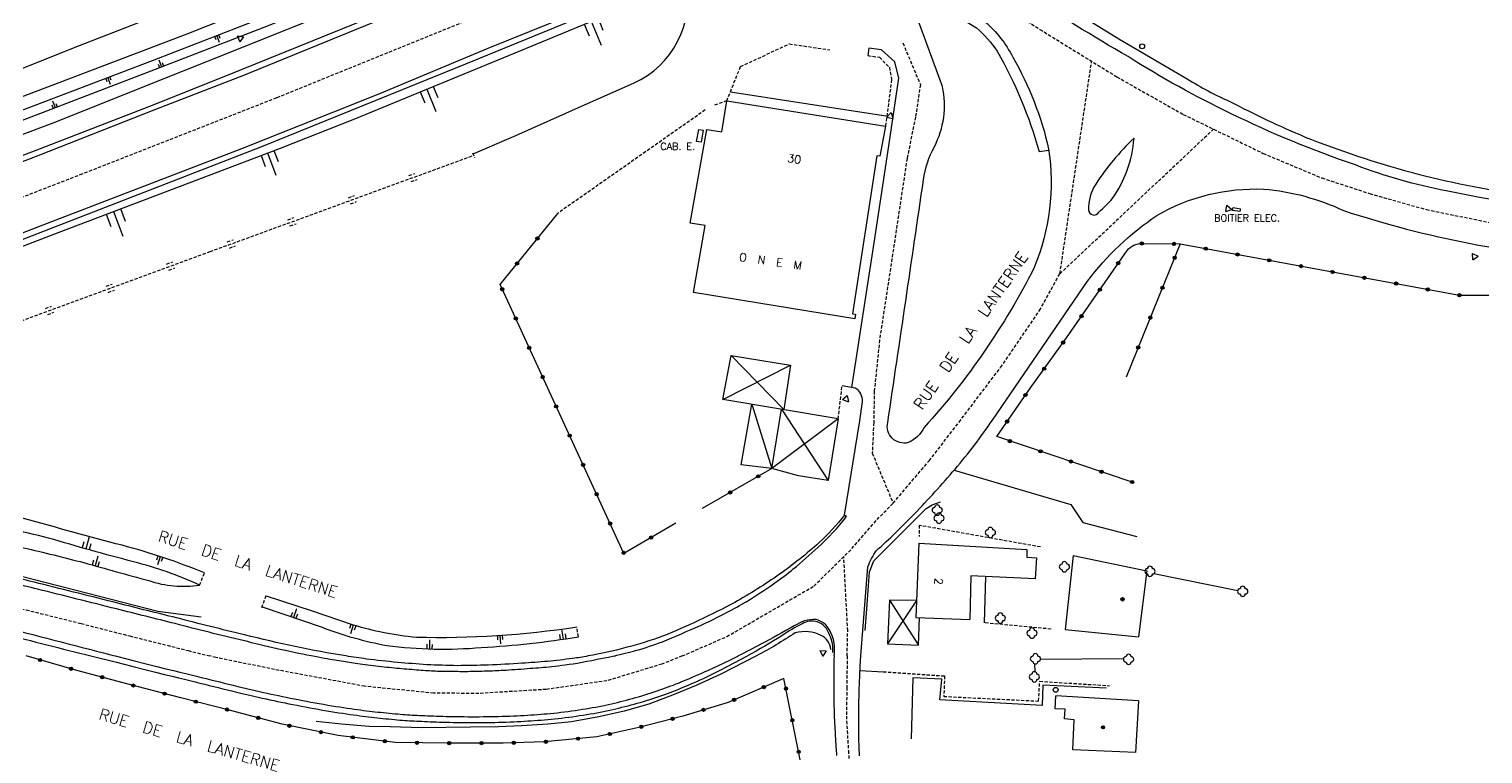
# Model space of a CAD drawing. Header units: millimetres. Extents: x 120999 to 122000, y 130000 to 131001.
# Drawn here: x 121548.2 to 121773.7, y 130484.8 to 130597.2 of the extents above; entities that cross this region are included whole.
import ezdxf
from ezdxf.enums import TextEntityAlignment as Align

# ---------------------------------------------------------------- set-up
doc = ezdxf.new("R2010")
doc.units = ezdxf.units.MM
doc.linetypes.add('DASHED', pattern=[0.75, 0.5, -0.25])
doc.layers.get('0').update_dxf_attribs({"linetype": 'CONTINUOUS'})
for name, color, linetype in [('W0001', 6, 'DASHED'), ('W0008', 7, 'CONTINUOUS'), ('W0100', 7, 'CONTINUOUS'), ('W0112', 1, 'DASHED'), ('W0211', 2, 'CONTINUOUS'), ('W0220', 5, 'DASHED'), ('W0300', 7, 'CONTINUOUS'), ('W0310', 3, 'CONTINUOUS'), ('W0322', 7, 'CONTINUOUS'), ('W0420', 7, 'CONTINUOUS'), ('W0471', 7, 'CONTINUOUS'), ('W0984', 7, 'CONTINUOUS'), ('W0989', 7, 'CONTINUOUS'), ('W0991', 7, 'CONTINUOUS')]:
    doc.layers.add(name, color=color, linetype=linetype)
doc.styles.get("Standard").update_dxf_attribs({"font": 'romans.shx', "width": 0.85})

# ---------------------------------------------------------------- blocks, each defined once
blk = doc.blocks.new('BI04')
at = {"layer": 'W0471', "color": 0}
for p, q in [((-1, -0.58), (0, 1.15)), ((0, 1.15), (1, -0.58)), ((-1, -0.58), (1, -0.58))]:
    blk.add_line(p, q, dxfattribs=at)
blk = doc.blocks.new('TP15')
at = {"color": 0}
for p, q in [((0, 1), (0, 0)), ((-0.289, 0.5), (-0.289, 0)), ((0.289, 0.5), (0.289, 0))]:
    blk.add_line(p, q, dxfattribs=at)
blk = doc.blocks.new('BI02')
at = {"layer": 'W0420', "color": 0}
blk.add_circle((0, 0), 0.75, dxfattribs=at)
blk = doc.blocks.new('OH01')
at = {"layer": 'W0322', "color": 0}
for radius in [0.25, 0.15]:
    blk.add_circle((0, 0), radius, dxfattribs=at)
blk = doc.blocks.new('TP10')
at = {"layer": 'W0300', "color": 0}
for centre, start, end in [((-0.4, 0), 90, 270), ((0, 0.4), 0, 180), ((0.4, 0), 270, 90), ((0, -0.4), 180, 360)]:
    blk.add_arc(centre, 0.4, start, end, dxfattribs=at)
blk = doc.blocks.new('BB01')
at = {"layer": 'W0991', "color": 0}
for p, q in [((-0.5, 0.04), (-0.04, 0.5)), ((-0.48, -0.13), (0.13, 0.48)), ((-0.43, -0.25), (0.25, 0.43)), ((-0.36, -0.35), (0.35, 0.36)), ((-0.26, -0.43), (0.43, 0.26)), ((-0.13, -0.48), (0.48, 0.13)), ((0.03, -0.5), (0.5, -0.03)), ((0.31, -0.39), (0.39, -0.31))]:
    blk.add_line(p, q, dxfattribs=at)
blk.add_circle((0, 0), 0.5, dxfattribs=at)
blk = doc.blocks.new('TP06')
at = {"layer": 'W0220', "color": 0}
for p, q in [((-0.5, 0.5), (0.5, 0.5)), ((-0.5, -0.5), (0.5, -0.5))]:
    blk.add_line(p, q, dxfattribs=at)

msp = doc.modelspace()

# ---------------------------------------------------------------- linework, layer by layer
at = {"layer": 'W0001'}
for points in [[(121500, 130553.29), (121518.2, 130559.99), (121535.78, 130566.72), (121556.15, 130574.63), (121586.7, 130586.59), (121617.19, 130598.96), (121639.09, 130608.05), (121656.59, 130615.45), (121675.07, 130623.43), (121694.2, 130631.77), (121716.45, 130641.8), (121739.41, 130652.34), (121764.19, 130663.93), (121783.78, 130673.48), (121801.93, 130682.53), (121820.81, 130691.89), (121839.67, 130701.33), (121862.94, 130713.2), (121887.42, 130726.21), (121904.5, 130735.32), (121931.09, 130750)], [(121675.86, 130615.64), (121686.03, 130609.18), (121696.07, 130602.81), (121705, 130597.14), (121716.93, 130589.78), (121727.21, 130583.97), (121739.6, 130577.93), (121748.7, 130574.11), (121756.12, 130571.7), (121764.94, 130569.21), (121775.3, 130567.1), (121787.56, 130565.51), (121798.99, 130564.81), (121811.38, 130564.88), (121827.57, 130565.43), (121852.06, 130566.43), (121875.13, 130567.45), (121893.56, 130568.28), (121913.6, 130569.23), (121938.95, 130570.51), (121965.69, 130571.84), (121983.23, 130572.44), (122000, 130572.8)], [(121683.73, 130595.04), (121686.45, 130588.59), (121685.7, 130583.55), (121684.38, 130577.14), (121683.27, 130569.76), (121681.49, 130557.95), (121680.11, 130548.99), (121679.31, 130541.06), (121679.21, 130536.18), (121678.99, 130531.44)], [(121708.09, 130559.27), (121713.01, 130592.2)], [(121649.51, 130500), (121656.44, 130503.01), (121669.95, 130510.84), (121675.82, 130516.64), (121679.73, 130521.15), (121682.22, 130523.69), (121687.82, 130530.27), (121692.45, 130536.26), (121698.9, 130544.75), (121704.93, 130553.56), (121708.09, 130559.27), (121731.91, 130581.68)], [(121678.99, 130531.44), (121682.22, 130523.69)], [(121675.09, 130500), (121675.18, 130503.94), (121674.57, 130515.4)], [(121500, 130512.04), (121504.46, 130512.24), (121512.99, 130512.37), (121522.22, 130511.79), (121531.04, 130510.67), (121539.69, 130509.02), (121547.79, 130507.15), (121556.29, 130505.04), (121563.83, 130503.11), (121572.89, 130500.84), (121576.28, 130500)], [(121649.51, 130500), (121646.37, 130498.75), (121637.84, 130496.15), (121628.42, 130494.81), (121618, 130494.19), (121610.97, 130494.23), (121600.26, 130495.3), (121586.3, 130497.9), (121577.21, 130499.77), (121576.28, 130500)], [(121675.09, 130500), (121675.05, 130495.13), (121674.97, 130490.68), (121675.28, 130485.33), (121675.7, 130480.02), (121676.5, 130474.56), (121678.21, 130467.33), (121680.27, 130459.22), (121682.33, 130451.51), (121685.2, 130440.67), (121687.69, 130431.61), (121689.25, 130426.24), (121691.48, 130424.62), (121695.52, 130414.04), (121699.39, 130404.79)]]:
    msp.add_lwpolyline(points, dxfattribs=at)
at = {"layer": 'W0008'}
for points in [[(121500, 130559.74), (121506.57, 130562.1), (121517.66, 130566.35), (121533.63, 130572.45), (121549.31, 130578.42), (121567.64, 130585.5), (121581.18, 130590.91), (121601.22, 130599.06), (121623.35, 130608.23), (121644.9, 130617.11), (121665.56, 130626.06), (121687.92, 130635.83), (121697.83, 130640.21), (121710.46, 130645.84), (121735.86, 130657.39), (121753.49, 130665.76), (121782.83, 130680.06), (121805.88, 130691.53), (121840.76, 130708.78), (121851.92, 130714.34), (121867.63, 130722.69), (121900.56, 130740.19), (121918.55, 130750)], [(121941.85, 130750), (121938.5, 130748.11), (121920.63, 130738.29), (121913.87, 130734.36), (121892.84, 130723.07), (121866.54, 130709.12), (121850.76, 130700.78), (121826.09, 130688.54), (121788.57, 130669.78), (121773.89, 130662.54), (121746.77, 130650.06), (121712.16, 130633.83), (121665.78, 130613.56), (121638.36, 130601.91), (121619.39, 130594.17), (121602.58, 130587.17), (121581.15, 130578.64), (121549.7, 130566.52), (121519.84, 130554.96), (121500, 130547.58)], [(121500, 130558.96), (121506.84, 130561.41), (121518.02, 130565.44), (121533.96, 130571.6), (121549.63, 130577.58), (121567.87, 130584.78), (121581.51, 130590.07), (121601.56, 130598.22), (121623.7, 130607.39), (121645.26, 130616.28), (121665.92, 130625.23), (121688.28, 130635), (121698.28, 130639.27), (121710.83, 130645.02), (121736.24, 130656.57), (121753.95, 130664.9), (121783.23, 130679.25), (121806.28, 130690.72), (121841.16, 130707.97), (121852.34, 130713.54), (121868.06, 130721.89), (121900.99, 130739.39), (121920.44, 130750)], [(121541.35, 130588.81), (121556.07, 130594.64), (121568.56, 130599.49), (121581.2, 130604.59), (121592.2, 130609.15), (121607.99, 130615.66), (121622.64, 130621.84), (121633.85, 130626.47), (121647.42, 130632.39), (121657.63, 130636.81), (121672.92, 130643.68), (121692.02, 130652.14), (121707.59, 130658.97), (121719.81, 130664.51), (121732.9, 130670.45), (121748.16, 130677.52), (121763.81, 130684.85), (121781.2, 130693.32)], [(121675.8, 130541.62), (121679.28, 130564.07), (121681.54, 130579.11), (121683.09, 130589.56), (121682.48, 130592.12), (121680.43, 130593.99), (121678.47, 130594.26), (121678.31, 130593.09)], [(121778.71, 130570.14), (121773.16, 130571.06)], [(121557.82, 130500), (121561.76, 130499.03), (121564.16, 130498.42), (121566.17, 130497.92), (121567.85, 130497.5), (121569.24, 130497.15), (121570.41, 130496.86), (121571.42, 130496.61), (121572.32, 130496.39), (121573.16, 130496.18), (121573.96, 130495.98), (121574.72, 130495.79), (121575.46, 130495.61), (121576.18, 130495.43), (121576.88, 130495.26), (121577.57, 130495.09), (121578.27, 130494.92), (121578.97, 130494.75), (121579.67, 130494.58), (121580.37, 130494.41), (121581.07, 130494.24), (121581.76, 130494.08), (121582.44, 130493.92), (121583.1, 130493.77), (121583.75, 130493.62), (121584.37, 130493.48), (121584.98, 130493.34), (121585.57, 130493.21), (121586.16, 130493.08), (121586.74, 130492.96), (121587.33, 130492.84), (121587.93, 130492.72), (121588.53, 130492.59), (121589.15, 130492.47), (121589.79, 130492.35), (121590.44, 130492.22), (121591.1, 130492.1), (121591.76, 130491.97), (121592.42, 130491.85), (121593.08, 130491.73), (121593.74, 130491.62), (121594.39, 130491.51), (121595.04, 130491.4), (121595.66, 130491.3), (121596.28, 130491.2), (121596.87, 130491.11), (121597.45, 130491.03), (121598.01, 130490.94), (121598.54, 130490.87), (121599.05, 130490.8), (121599.53, 130490.74), (121600, 130490.67), (121600.45, 130490.62), (121600.89, 130490.56), (121601.33, 130490.51), (121601.77, 130490.46), (121602.21, 130490.41), (121602.65, 130490.37), (121603.1, 130490.32), (121603.55, 130490.27), (121604, 130490.23), (121604.45, 130490.18), (121604.88, 130490.14), (121605.31, 130490.11), (121605.72, 130490.07), (121606.12, 130490.04), (121606.5, 130490.01), (121606.87, 130489.99), (121607.24, 130489.97), (121607.61, 130489.95), (121607.97, 130489.93), (121608.35, 130489.91), (121608.74, 130489.89), (121609.14, 130489.87), (121609.56, 130489.85), (121609.99, 130489.83), (121610.44, 130489.81), (121610.91, 130489.79), (121611.39, 130489.78), (121611.88, 130489.76), (121612.39, 130489.75), (121612.91, 130489.73), (121613.44, 130489.72), (121613.99, 130489.71), (121614.54, 130489.7), (121615.1, 130489.7), (121615.68, 130489.69), (121616.26, 130489.69), (121616.85, 130489.69), (121617.44, 130489.69), (121618.04, 130489.69), (121618.64, 130489.69), (121619.25, 130489.7), (121619.85, 130489.7), (121620.46, 130489.71), (121621.05, 130489.73), (121621.65, 130489.74), (121622.23, 130489.76), (121622.81, 130489.78), (121623.38, 130489.8), (121623.93, 130489.83), (121624.49, 130489.86), (121625.03, 130489.89), (121625.56, 130489.92), (121626.09, 130489.95), (121626.61, 130489.99), (121627.13, 130490.03), (121627.64, 130490.06), (121628.15, 130490.11), (121628.67, 130490.15), (121629.19, 130490.2), (121629.72, 130490.25), (121630.26, 130490.31), (121630.8, 130490.37), (121631.36, 130490.44), (121631.92, 130490.51), (121632.49, 130490.59), (121633.05, 130490.66), (121633.61, 130490.75), (121634.17, 130490.83), (121634.72, 130490.92), (121635.26, 130491.01), (121635.79, 130491.1), (121636.3, 130491.2), (121636.81, 130491.3), (121637.31, 130491.4), (121637.8, 130491.5), (121638.28, 130491.61), (121638.76, 130491.71), (121639.23, 130491.82), (121639.7, 130491.93), (121640.17, 130492.05), (121640.64, 130492.16), (121641.11, 130492.28), (121641.58, 130492.41), (121642.05, 130492.54), (121642.53, 130492.67), (121643.01, 130492.81), (121643.5, 130492.96), (121643.99, 130493.11), (121644.48, 130493.26), (121644.96, 130493.41), (121645.44, 130493.57), (121645.91, 130493.72), (121646.37, 130493.88), (121646.81, 130494.04), (121647.25, 130494.19), (121647.67, 130494.35), (121648.08, 130494.5), (121648.49, 130494.66), (121648.89, 130494.82), (121649.32, 130494.99), (121649.69, 130495.16), (121650.07, 130495.33), (121650.46, 130495.5), (121650.88, 130495.67), (121651.26, 130495.85), (121651.77, 130496.05), (121652.19, 130496.24), (121652.81, 130496.53), (121655.51, 130497.83)], [(121561.61, 130500), (121561.98, 130499.91), (121564.38, 130499.3), (121566.39, 130498.8), (121568.06, 130498.38), (121569.46, 130498.03), (121570.63, 130497.74), (121571.63, 130497.49), (121572.53, 130497.27), (121573.38, 130497.06), (121574.18, 130496.86), (121574.94, 130496.67), (121575.68, 130496.49), (121576.39, 130496.31), (121577.09, 130496.14), (121577.79, 130495.97), (121578.48, 130495.8), (121579.18, 130495.63), (121579.88, 130495.46), (121580.58, 130495.29), (121581.28, 130495.12), (121581.97, 130494.96), (121582.64, 130494.8), (121583.31, 130494.65), (121583.95, 130494.5), (121584.57, 130494.36), (121585.17, 130494.23), (121585.77, 130494.1), (121586.35, 130493.97), (121586.93, 130493.85), (121587.51, 130493.73), (121588.11, 130493.6), (121588.71, 130493.48), (121589.33, 130493.36), (121589.96, 130493.23), (121590.61, 130493.11), (121591.26, 130492.99), (121591.92, 130492.86), (121592.58, 130492.74), (121593.24, 130492.62), (121593.9, 130492.51), (121594.54, 130492.4), (121595.18, 130492.29), (121595.81, 130492.19), (121596.42, 130492.1), (121597.01, 130492.01), (121597.58, 130491.92), (121598.14, 130491.84), (121598.66, 130491.77), (121599.17, 130491.7), (121599.65, 130491.63), (121600.11, 130491.57), (121600.56, 130491.52), (121601, 130491.46), (121601.43, 130491.41), (121601.87, 130491.36), (121602.3, 130491.31), (121602.75, 130491.27), (121603.2, 130491.22), (121603.64, 130491.17), (121604.09, 130491.13), (121604.53, 130491.08), (121604.97, 130491.04), (121605.39, 130491.01), (121605.79, 130490.97), (121606.19, 130490.94), (121606.56, 130490.92), (121606.93, 130490.89), (121607.29, 130490.87), (121607.65, 130490.85), (121608.02, 130490.83), (121608.39, 130490.81), (121608.78, 130490.79), (121609.18, 130490.78), (121609.6, 130490.76), (121610.03, 130490.74), (121610.48, 130490.72), (121610.94, 130490.7), (121611.42, 130490.68), (121611.91, 130490.67), (121612.41, 130490.65), (121612.93, 130490.64), (121613.46, 130490.63), (121614, 130490.62), (121614.55, 130490.61), (121615.11, 130490.6), (121615.68, 130490.6), (121616.26, 130490.59), (121616.85, 130490.59), (121617.44, 130490.59), (121618.04, 130490.59), (121618.64, 130490.6), (121619.24, 130490.6), (121619.84, 130490.61), (121620.44, 130490.62), (121621.03, 130490.63), (121621.62, 130490.65), (121622.2, 130490.66), (121622.77, 130490.68), (121623.34, 130490.71), (121623.89, 130490.73), (121624.44, 130490.76), (121624.98, 130490.79), (121625.51, 130490.82), (121626.03, 130490.86), (121626.55, 130490.89), (121627.06, 130490.93), (121627.57, 130490.97), (121628.08, 130491.01), (121628.59, 130491.05), (121629.1, 130491.1), (121629.62, 130491.15), (121630.16, 130491.21), (121630.7, 130491.27), (121631.25, 130491.34), (121631.81, 130491.41), (121632.36, 130491.48), (121632.92, 130491.56), (121633.48, 130491.64), (121634.03, 130491.73), (121634.57, 130491.81), (121635.1, 130491.9), (121635.62, 130491.99), (121636.13, 130492.09), (121636.63, 130492.19), (121637.13, 130492.29), (121637.61, 130492.39), (121638.09, 130492.49), (121638.56, 130492.6), (121639.03, 130492.7), (121639.49, 130492.81), (121639.95, 130492.92), (121640.42, 130493.04), (121640.88, 130493.16), (121641.34, 130493.28), (121641.81, 130493.41), (121642.28, 130493.54), (121642.76, 130493.68), (121643.24, 130493.82), (121643.72, 130493.97), (121644.21, 130494.12), (121644.69, 130494.27), (121645.16, 130494.43), (121645.62, 130494.58), (121646.07, 130494.74), (121646.51, 130494.89), (121646.94, 130495.04), (121647.35, 130495.2), (121647.76, 130495.35), (121648.16, 130495.5), (121648.55, 130495.66), (121648.95, 130495.81), (121649.34, 130495.97), (121649.73, 130496.13), (121650.13, 130496.3), (121650.54, 130496.47), (121650.97, 130496.65), (121651.42, 130496.85), (121651.91, 130497.06), (121652.43, 130497.29), (121652.99, 130497.54), (121653.61, 130497.82), (121654.29, 130498.13), (121655.06, 130498.48), (121655.92, 130498.89), (121656.9, 130499.36), (121658.02, 130499.91), (121658.2, 130500)], [(121638.99, 130500), (121638.96, 130499.99), (121638.06, 130499.79), (121637.18, 130499.6), (121636.33, 130499.43), (121635.51, 130499.27), (121634.73, 130499.12), (121633.98, 130498.98), (121633.28, 130498.86), (121632.61, 130498.75), (121631.98, 130498.66), (121631.39, 130498.57), (121630.83, 130498.5), (121630.3, 130498.43), (121629.8, 130498.37), (121629.32, 130498.32), (121628.87, 130498.27), (121628.44, 130498.23), (121628.03, 130498.2), (121627.62, 130498.16), (121627.21, 130498.13), (121626.8, 130498.1), (121626.37, 130498.07), (121625.93, 130498.04), (121625.47, 130498), (121625, 130497.97), (121624.51, 130497.93), (121624.03, 130497.9), (121623.54, 130497.86), (121623.08, 130497.83), (121622.62, 130497.8), (121622.2, 130497.77), (121621.81, 130497.75), (121621.44, 130497.73), (121621.09, 130497.71), (121620.76, 130497.7), (121620.44, 130497.69), (121620.12, 130497.67), (121619.8, 130497.66), (121619.47, 130497.65), (121619.13, 130497.64), (121618.78, 130497.63), (121618.42, 130497.62), (121618.06, 130497.6), (121617.69, 130497.59), (121617.33, 130497.58), (121616.97, 130497.58), (121616.62, 130497.57), (121616.28, 130497.56), (121615.96, 130497.56), (121615.63, 130497.56), (121615.32, 130497.56), (121615.01, 130497.56), (121614.7, 130497.57), (121614.4, 130497.57), (121614.09, 130497.57), (121613.78, 130497.57), (121613.47, 130497.58), (121613.16, 130497.58), (121612.85, 130497.59), (121612.53, 130497.59), (121612.22, 130497.6), (121611.91, 130497.61), (121611.59, 130497.62), (121611.28, 130497.63), (121610.97, 130497.64), (121610.65, 130497.66), (121610.34, 130497.68), (121610.02, 130497.7), (121609.69, 130497.72), (121609.35, 130497.74), (121609.01, 130497.77), (121608.66, 130497.79), (121608.3, 130497.82), (121607.94, 130497.85), (121607.57, 130497.88), (121607.19, 130497.91), (121606.81, 130497.95), (121606.42, 130497.98), (121606.04, 130498.01), (121605.65, 130498.05), (121605.27, 130498.08), (121604.88, 130498.12), (121604.49, 130498.16), (121604.09, 130498.2), (121603.69, 130498.24), (121603.28, 130498.28), (121602.86, 130498.33), (121602.44, 130498.38), (121602.02, 130498.43), (121601.59, 130498.48), (121601.16, 130498.54), (121600.74, 130498.59), (121600.34, 130498.64), (121599.94, 130498.7), (121599.56, 130498.75), (121599.2, 130498.8), (121598.86, 130498.85), (121598.53, 130498.89), (121598.21, 130498.94), (121597.9, 130498.99), (121597.59, 130499.03), (121597.28, 130499.08), (121596.97, 130499.13), (121596.65, 130499.18), (121596.32, 130499.23), (121595.98, 130499.29), (121595.63, 130499.34), (121595.25, 130499.41), (121594.86, 130499.47), (121594.45, 130499.55), (121594.01, 130499.62), (121593.55, 130499.71), (121593.06, 130499.8), (121592.54, 130499.9), (121591.99, 130500), (121591.99, 130500)], [(121655.51, 130497.83), (121659.65, 130500)], [(121673.06, 130500), (121673.04, 130499.41), (121673.03, 130498.87), (121673.02, 130498.35), (121673.01, 130497.87), (121673.01, 130497.42), (121673.01, 130496.98), (121673.01, 130496.57), (121673.01, 130496.17), (121673.01, 130495.78), (121673.02, 130495.4), (121673.02, 130495.03), (121673.02, 130494.67), (121673.02, 130494.3), (121673.03, 130493.95), (121673.03, 130493.59), (121673.04, 130493.23), (121673.04, 130492.87), (121673.04, 130492.51), (121673.05, 130492.15), (121673.06, 130491.79), (121673.06, 130491.44), (121673.07, 130491.1), (121673.08, 130490.76), (121673.1, 130490.44), (121673.11, 130490.12), (121673.13, 130489.8), (121673.15, 130489.5), (121673.17, 130489.2), (121673.18, 130488.91), (121673.2, 130488.62), (121673.22, 130488.34), (121673.23, 130488.07), (121673.25, 130487.79), (121673.26, 130487.52), (121673.28, 130487.25), (121673.29, 130486.98), (121673.31, 130486.7), (121673.33, 130486.42), (121673.34, 130486.13), (121673.36, 130485.83), (121673.39, 130485.53), (121673.41, 130485.22), (121673.44, 130484.91), (121673.46, 130484.59)], [(121677.03, 130484.54), (121677, 130484.98), (121676.98, 130485.43), (121676.96, 130485.87), (121676.95, 130486.31), (121676.93, 130486.76), (121676.92, 130487.21), (121676.91, 130487.67), (121676.9, 130488.13), (121676.9, 130488.61), (121676.9, 130489.11), (121676.9, 130489.64), (121676.9, 130490.2), (121676.9, 130490.81), (121676.91, 130491.46), (121676.92, 130492.16), (121676.93, 130492.93), (121676.95, 130493.77), (121676.98, 130494.73), (121677.01, 130495.81), (121677.06, 130497.04), (121677.13, 130498.44), (121677.21, 130500)]]:
    msp.add_lwpolyline(points, dxfattribs=at)
for points in [[(121773.16, 130571.06), (121768.01, 130572.11, -0.043306), (121753.91, 130576.13, -0.031749), (121734.65, 130584.08, -0.028888), (121718.65, 130592.93, -0.01688), (121702.61, 130602.89), (121679.78, 130617.32)], [(121682.18, 130618.35), (121688.41, 130614.26), (121694.2, 130610.7), (121693.88, 130610.18), (121705.92, 130602.72), (121717.24, 130595.69), (121727.85, 130589.46, 0.033951), (121734.46, 130585.96, 0.020559), (121746.12, 130580.46, 0.027715), (121762.56, 130575, 0.027326), (121779.89, 130571.46, 0.022061), (121792.41, 130570.09, 0.026739), (121810.71, 130569.92), (121833.6, 130570.85), (121852.72, 130571.61), (121864.49, 130572.09), (121864.49, 130572.6), (121869.57, 130572.75), (121879.52, 130573.16), (121887.79, 130573.51), (121897.16, 130573.83)], [(121670.18, 130613.2), (121674.99, 130610.06), (121685.46, 130603.42), (121691.84, 130599.43), (121695.15, 130597.39, -0.062888), (121698.36, 130593.79, -0.061938), (121704.86, 130578.2), (121706.37, 130578.41)], [(121671.55, 130614.17), (121696.49, 130598.33, -0.096845), (121700.78, 130592.85, -0.074546), (121706.34, 130578.64, -0.135504), (121704.09, 130560.21, -0.067108), (121687.04, 130535.43, -0.166302), (121684.57, 130533.08, -0.562382), (121681.39, 130536.22, 0.000839), (121686.94, 130573.83, -0.085517), (121688.62, 130578.96, 0.172692), (121689.9, 130588.28), (121683.98, 130604.36)], [(121617.08, 130577.83), (121623.74, 130580.68), (121633.89, 130585.23), (121641.98, 130588.82, 0.353414), (121650.06, 130604.57, -8.234514)], [(121719.58, 130580.26, 0.061145), (121713.64, 130573.16, 0.153396), (121712.54, 130569.18, 0.768359), (121714.13, 130568.81, 0.030712), (121716.21, 130570.89, 0.136238), (121719.58, 130580.26, -4.557768)], [(121677.21, 130500), (121678.31, 130513.84, -0.051189), (121679.6, 130516.31, 0.018005), (121685.49, 130521.99, 0.014492), (121691.84, 130528.98, 0.029417), (121697.61, 130536.57), (121712.36, 130558.12, -0.081915), (121723.12, 130568.3, -0.143573), (121739.73, 130572.38, -0.089742), (121752.07, 130569.06, 0.031329), (121771.78, 130563.94, 0.024938), (121787.06, 130561.76, 0.026635), (121804.25, 130561.1, 0.008869), (121830.41, 130561.95), (121878.04, 130564.04), (121936.3, 130566.79), (121958.49, 130568.02), (121977.85, 130568.88), (122000, 130569.31)], [(121674.67, 130521.82), (121677.08, 130536.44), (121677.45, 130539.41, 0.310643), (121676.33, 130541.53), (121674.31, 130541.88)], [(121638.96, 130499.99, -0.003585), (121642.42, 130500.88, 0.021144), (121646.44, 130502.21, 0.004357), (121652.37, 130504.73, 0.017202), (121658.78, 130508.03, 0.022973), (121663.87, 130511.34, 0.025758), (121666.74, 130513.49, 0.011811), (121670.57, 130516.84, 0.039921), (121674.99, 130521.6), (121674.67, 130521.82, -0.040753), (121670.75, 130517.58, -0.029912), (121664.61, 130512.67, -0.022321), (121657.66, 130508.28, -0.022277), (121646.48, 130503.05, -0.040659), (121634.93, 130500, -1.755873)], [(121597.38, 130500, -0.022304), (121581.64, 130503.28, -0.006165), (121571.11, 130505.91, -0.001635), (121562, 130508.18, 0.001216), (121549.76, 130511.25, 0.004888), (121541.85, 130513.13, 0.010985), (121532.37, 130515.06, 0.011285), (121520.88, 130516.47, 0.022684), (121510.72, 130516.86, 0.030022), (121500, 130516.5, 0.030022)], [(121591.99, 130500, -0.013029), (121581.42, 130502.39, -0.006157), (121570.88, 130505.02, -0.001634), (121561.77, 130507.29, 0.001216), (121549.54, 130510.36, 0.004888), (121541.65, 130512.23, 0.010967), (121532.22, 130514.16, 0.011262), (121520.8, 130515.56, 0.022702), (121510.71, 130515.94, 0.030311), (121500, 130515.57, 0.030311)], [(121499.88, 130508.51, -0.002433), (121506.38, 130508.84, -0.01658), (121515.23, 130508.88, -0.018706), (121526.73, 130507.86, -0.025381), (121534.62, 130506.54, -0.00906), (121544.4, 130504.44, -0.000258), (121561.98, 130499.91, 0.872547)], [(121499.94, 130507.53, -0.002432), (121506.42, 130507.86, -0.016552), (121515.2, 130507.9, -0.018697), (121526.62, 130506.88, -0.005508), (121534.42, 130505.58, -0.009061), (121544.16, 130503.49, 0.002606), (121557.82, 130500, -0.000258)], [(121673.06, 130500, 0.162818), (121672.41, 130503.96, 0.206203), (121670.27, 130505.68, 0.14861), (121666.89, 130504.67, -0.003331), (121661.7, 130501.81, -0.000616), (121658.2, 130500, -1.745871)], [(121672.86, 130500.52, 0.148927), (121672.35, 130503.3, 0.239449), (121670.46, 130505.29, 0.197213), (121668.11, 130505, 0.029486), (121664.97, 130503.13, -0.00735), (121659.65, 130500, 127.232907)], [(121634.93, 130500, -0.012139), (121632.49, 130499.6, -0.004698), (121628.65, 130499.16, -0.003256), (121624.66, 130498.87, -0.000857), (121619.44, 130498.57, 0.000348), (121614.66, 130498.49, 0.000266), (121609.92, 130498.63, -0.001468), (121605.35, 130499, -0.004373), (121600.53, 130499.53, -0.00471), (121597.38, 130500, -0.00471)]]:
    msp.add_lwpolyline(points, format="xyb", dxfattribs=at)
at = {"layer": 'W0100'}
for points in [[(121656.42, 130586.06), (121681.04, 130582.16), (121680.16, 130577.5), (121679.71, 130577.53), (121675.93, 130553.04), (121676.4, 130552.97), (121676.28, 130552.27), (121651.28, 130556.34), (121653.06, 130566.73), (121650.77, 130567.12), (121653.31, 130581.63), (121655.66, 130581.25), (121656.42, 130586.06)], [(121652.07, 130581.62), (121652.78, 130581.54), (121652.46, 130579.66), (121651.73, 130579.76), (121652.07, 130581.62)], [(121734.88, 130569.09), (121734.95, 130569.54)], [(121736, 130568.9), (121734.88, 130569.09)], [(121734.95, 130569.54), (121736.08, 130569.35)], [(121736.08, 130569.35), (121736, 130568.9)], [(121673.7, 130536.76), (121655.84, 130539.78), (121657.13, 130546.58)], [(121655.84, 130539.78), (121666.31, 130545.1)], [(121657.13, 130546.58), (121665.27, 130538.19)], [(121657.13, 130546.58), (121666.31, 130545.1), (121665.27, 130538.19)], [(121673.7, 130536.76), (121672.16, 130527.2), (121667.53, 130527.91), (121663.42, 130529.06), (121658.67, 130529.64), (121660.29, 130539.03), (121663.42, 130529.06), (121664.91, 130538.25)], [(121664.91, 130538.25), (121672.16, 130527.2)], [(121673.7, 130536.76), (121663.42, 130529.06)], [(121686.19, 130517.47), (121685.74, 130505.97)], [(121686.19, 130517.47), (121702.94, 130516.49)], [(121702.94, 130516.49), (121702.94, 130515.3), (121704.47, 130515.23), (121704.27, 130511.98), (121694.3, 130512.44), (121694.14, 130505.64)], [(121710.13, 130515.56), (121708.92, 130504.09)], [(121710.13, 130515.56), (121721.55, 130513.2)], [(121721.55, 130513.2), (121720.28, 130502.98)], [(121685.84, 130508.58), (121681.65, 130508.65), (121681.34, 130501.89), (121686.15, 130501.66), (121686.29, 130505.95)], [(121685.84, 130508.58), (121681.34, 130501.89)], [(121681.65, 130508.65), (121686.15, 130501.66)], [(121685.74, 130505.97), (121694.14, 130505.64)], [(121708.92, 130504.09), (121720.28, 130502.98)], [(121710.07, 130485.47), (121710.31, 130490.11), (121708.81, 130490.23), (121708.92, 130491.73), (121707.35, 130491.8), (121707.45, 130493.81)], [(121720.26, 130493.07), (121707.45, 130493.81)], [(121720.26, 130493.07), (121719.8, 130485.04)], [(121719.8, 130485.04), (121710.07, 130485.47)]]:
    msp.add_lwpolyline(points, dxfattribs=at)
at = {"layer": 'W0112'}
for points in [[(121656.42, 130586.06), (121658.57, 130591.38), (121666.12, 130594.9), (121672.39, 130593.99)], [(121678.31, 130593.09), (121680.11, 130592.82), (121681.64, 130591.29), (121681.99, 130589.36), (121681.04, 130582.16)], [(121656.42, 130586.06), (121654.34, 130585.35)], [(121653.09, 130584.65), (121630.21, 130568.62)], [(121617.02, 130577.99), (121617.31, 130577.24)], [(121673.7, 130536.76), (121674.31, 130541.88)], [(121705.07, 130516.9), (121686.26, 130520.25), (121686.26, 130518.5)], [(121574.66, 130511), (121575.49, 130513.03)], [(121584.31, 130507.5), (121585.07, 130509.54)], [(121633.41, 130502.97), (121633.16, 130504.51)], [(121706.73, 130504.17), (121696.38, 130505.13)], [(121680.69, 130497.56), (121690.21, 130496.91), (121690.08, 130493.73), (121704.78, 130493.01), (121704.96, 130496.08), (121715.8, 130495.39)]]:
    msp.add_lwpolyline(points, dxfattribs=at)
at = {"layer": 'W0211'}
for points in [[(121500, 130567.22), (121507.81, 130569.96), (121519.98, 130574.26), (121537.19, 130580.84), (121567.39, 130592.34), (121584.71, 130599.03), (121601.18, 130605.92), (121620.6, 130613.97), (121639.4, 130621.84)], [(121500, 130565.5), (121508.3, 130568.5), (121520.46, 130572.97), (121537.84, 130579.5), (121567.83, 130590.98), (121585.38, 130597.77), (121601.77, 130604.52), (121621.2, 130612.59), (121640.09, 130620.35)], [(121639.82, 130600.18), (121625.3, 130594.17), (121598.71, 130583.24), (121587.18, 130578.67), (121567.43, 130571.18), (121552.84, 130565.66), (121528.44, 130556.3), (121500, 130545.8)]]:
    msp.add_lwpolyline(points, dxfattribs=at)
for points in [[(121575.43, 130512.88, 0.032605), (121562.66, 130517.16, -0.004794), (121547.38, 130521.34, 0.009464), (121535.57, 130524.02, 0.025584), (121526.98, 130525.35, 0.045822), (121520.15, 130526.03, 0.00083), (121500, 130527.18, 0.00083)], [(121574.66, 130511, 0.043136), (121564.42, 130514.61, -0.009723), (121551.26, 130518.28, 0.005527), (121538.77, 130521.2, 0.03031), (121528.08, 130523.11, 0.013465), (121511.1, 130524.66), (121500, 130525.26)], [(121500, 130520.66, -0.020434), (121507.73, 130521.05, -0.011143), (121515.4, 130521.15, -0.03628), (121525, 130520.55, -0.022546), (121537.85, 130518.84, -0.008002), (121547.36, 130516.78, -0.008681), (121556.73, 130514.47, 0.002195), (121566.8, 130511.69, 0.122467), (121574.66, 130511)], [(121585, 130509.34), (121592.13, 130507.02), (121598.34, 130504.89, 0.049696), (121608.3, 130502.92, 0.043561), (121633.16, 130504.51, 1.074989)], [(121584.36, 130507.62), (121593.66, 130504.46, 0.047412), (121603.71, 130501.63, 0.054359), (121618.36, 130501.32, 0.027782), (121633.41, 130502.97, -2.43962)]]:
    msp.add_lwpolyline(points, format="xyb", dxfattribs=at)
at = {"layer": 'W0220'}
msp.add_lwpolyline([(121500, 130535.01), (121507.38, 130537.64), (121527.98, 130545.01), (121576.29, 130562.69), (121617.17, 130577.61)], dxfattribs=at)
at = {"layer": 'W0310'}
for points in [[(121722.68, 130512.79), (121735.68, 130510.17)], [(121704.16, 130498.8), (121704.18, 130497.56)], [(121705.09, 130499.53), (121717.95, 130499.61)], [(121715.32, 130495.03), (121705.46, 130495.48), (121705.32, 130492.34), (121689.46, 130493.2), (121689.8, 130496.43), (121685.28, 130496.62), (121685.02, 130487.17)]]:
    msp.add_lwpolyline(points, dxfattribs=at)
at = {"layer": 'W0322'}
for points in [[(121899.53, 130750), (121889.16, 130744.42), (121863.09, 130730.32), (121854.01, 130725.56), (121840.79, 130718.46), (121799.62, 130697.81), (121783.62, 130689.82), (121759.97, 130678.42), (121741.18, 130669.44), (121725.18, 130661.8), (121704.86, 130652.64), (121670.79, 130637.29), (121633.57, 130621.4), (121588.98, 130602.9), (121572.7, 130596.43), (121546.99, 130586.64), (121518.13, 130575.6), (121500, 130568.82)], [(121500, 130563.32), (121518.08, 130569.93), (121551.97, 130582.68), (121592.34, 130598.76), (121624.52, 130612.05), (121649.15, 130622.37), (121674.87, 130633.33), (121710.83, 130649.58), (121755.33, 130670.5), (121803.7, 130694.3), (121827.34, 130706.15), (121851.25, 130717.91), (121884.25, 130735.34), (121911.54, 130750)], [(121500, 130546.87), (121507.39, 130549.56), (121522.04, 130555.06), (121540.84, 130562.12), (121584.3, 130578.98), (121615.96, 130591.83), (121633.27, 130598.88), (121669.82, 130614.69), (121708.42, 130631.41), (121755.1, 130653.25), (121788.12, 130668.83), (121813.4, 130681.68), (121857.13, 130703.4), (121900.28, 130726.26), (121943.08, 130750)], [(121648.53, 130520.61), (121640.48, 130515.89), (121621.27, 130557.59), (121630.21, 130568.62)], [(121726.76, 130563.88), (121718.35, 130543.21)], [(121663.42, 130529.06), (121652.62, 130522.87)], [(121677.9, 130503.94), (121678.19, 130507.96), (121678.56, 130513.06), (121679.23, 130514.73), (121681.79, 130517.29), (121687.33, 130522.89), (121688.29, 130523.44), (121689.55, 130523.92)], [(121500, 130516.9), (121500.32, 130516.93), (121505.12, 130517.21), (121509.1, 130517.24), (121513.12, 130517.15), (121517.83, 130516.9), (121522.27, 130516.54), (121526.35, 130516.17), (121530.6, 130515.69), (121534.74, 130514.99), (121539.42, 130514.14), (121543.16, 130513.35), (121550.65, 130511.47), (121555.3, 130510.25), (121560.95, 130508.79), (121568.22, 130506.94), (121574.91, 130506.09)], [(121667.93, 130483.37), (121665.3, 130496.51), (121656.63, 130492.81), (121649.61, 130490.67), (121642.8, 130488.92), (121636.27, 130487.46), (121628.18, 130486.68), (121621.75, 130486.49), (121613.47, 130486.49), (121605, 130486.58), (121596.14, 130487.65), (121587.47, 130489.41), (121579.48, 130491.55), (121571.78, 130493.49), (121563.6, 130495.63), (121555.61, 130497.77), (121547.76, 130500)], [(121661.03, 130500), (121655.51, 130497.16), (121651.79, 130495.46), (121648.28, 130494.02), (121644.33, 130492.54), (121640.52, 130491.42), (121636.61, 130490.57), (121632.35, 130489.81), (121628.66, 130489.45), (121624.58, 130489.18), (121621.03, 130489.04), (121616.68, 130488.95), (121609.09, 130488.86), (121604.24, 130489), (121600.96, 130489.09), (121596.7, 130489.45), (121592.75, 130489.85)]]:
    msp.add_lwpolyline(points, dxfattribs=at)
for points in [[(121719.44, 130526.92), (121698.29, 130534.01), (121703.52, 130541.6), (121709.12, 130549.34), (121718.51, 130562.88, -0.239052), (121720.88, 130563.95), (121726.76, 130563.88), (121770.08, 130555.93), (121810.74, 130555.93), (121814.54, 130555.97), (121816.55, 130542.48), (121825.99, 130535.28)], [(121672.56, 130501.03, 0.269955), (121671.05, 130503.19, 0.184448), (121667.03, 130503.59, -0.025837), (121661.03, 130500, -0.154888)]]:
    msp.add_lwpolyline(points, format="xyb", dxfattribs=at)
at = {"layer": 'W0989'}
for points in [[(121681.11, 130583.67), (121656.98, 130587.43)], [(121691.68, 130528.79), (121709.76, 130523.5), (121711.63, 130520.68), (121720.02, 130518.5)], [(121696.38, 130505.13), (121696.6, 130512.34)], [(121677.1, 130497.76), (121680.69, 130497.56)]]:
    msp.add_lwpolyline(points, dxfattribs=at)

# ---------------------------------------------------------------- block references
at = {"layer": 'W0211'}
for p, xscale, yscale, zscale, rotation in [((121635.44, 130598.37), 4.014227439650986, 4.014227439650986, 4.014227439650986, 202.5059444990687), ((121577.34, 130596.18), 1.165544257471605, 1.165544257471605, 1.165544257471605, 201.124835776885), ((121568.76, 130591.34), 1.18906141617966, 1.18906141617966, 1.18906141617966, 21.14305339213921), ((121560.45, 130589.69), 1.174031824068991, 1.174031824068991, 1.174031824068991, 200.8466257013141), ((121609.94, 130587.85), 3.771204442974327, 3.771204442974326, 3.771204442974326, 202.3402472781351), ((121552.27, 130585.02), 1.141732563204914, 1.141732563204914, 1.141732563204914, 20.95358827970747), ((121585.24, 130577.94), 3.673676150193699, 3.673676150193699, 3.673676150193699, 200.780717948255), ((121561.36, 130568.88), 4.125564972680244, 4.125564972680244, 4.125564972680244, 200.7162767998769), ((121557.01, 130516.61), 1.961819896664762, 1.961819896664762, 1.961819896664762, 344.2821388066344), ((121558.47, 130513.98), 1.575350125736763, 1.575350125736763, 1.575350125736763, 344.3820418691549), ((121568.6, 130515.4), 1.281141234089678, 1.281141234089678, 1.281141234089678, 161.7956701072596), ((121589.23, 130505.97), 1.401479779115691, 1.401479779115691, 1.401479779115691, 341.2156834543079), ((121598.56, 130504.82), 1.383247105259817, 1.383247105259817, 1.383247105259817, 161.1199990674052), ((121610.3, 130501.1), 1.412857842366598, 1.412857842366598, 1.412857842366598, 358.1695722259246), ((121621.28, 130503.2), 1.301979758667381, 1.301979758667381, 1.301979758667381, 183.8583528393443), ((121631.04, 130502.6), 1.586945375770335, 1.586945375770334, 1.586945375770334, 8.41677752104296)]:
    msp.add_blockref('TP15', p, dxfattribs=dict(at, xscale=xscale, yscale=yscale, zscale=zscale, rotation=rotation))
at = {"layer": 'W0220'}
for p, rotation in [((121607.77, 130574.18), 20.05405336697184), ((121598.38, 130570.75), 20.05405336697184), ((121588.99, 130567.32), 20.05405336697184), ((121579.59, 130563.89), 20.05405336697184), ((121570.2, 130560.46), 20.09206840493749), ((121560.81, 130557.02), 20.09206840493749), ((121551.42, 130553.59), 20.09206840493749)]:
    msp.add_blockref('TP06', p, dxfattribs=dict(at, rotation=rotation))
at = {"layer": 'W0300'}
for p in [(121689.06, 130522.62), (121689.34, 130521.36), (121697.31, 130519.14), (121708.79, 130513.83), (121722.06, 130513.12), (121736.44, 130510.02), (121698.85, 130505.88), (121703.76, 130503.54), (121704.29, 130499.57), (121718.73, 130499.48), (121704.13, 130496.76)]:
    msp.add_blockref('TP10', p, dxfattribs=at)
at = {"layer": 'W0322'}
for p, rotation in [((121627.06, 130564.74), 50.9914674031533), ((121720.78, 130563.95), 359.5138483515227), ((121725.78, 130563.89), 359.3021279208953), ((121730.71, 130563.15), 349.598709755646), ((121623.91, 130560.85), 50.9914674031533), ((121717.14, 130560.9), 55.24159005214171), ((121725.89, 130561.74), 247.85602944842), ((121735.63, 130562.25), 349.598709755646), ((121740.55, 130561.35), 349.598709755646), ((121745.47, 130560.44), 349.598709755646), ((121750.38, 130559.54), 349.598709755646), ((121755.3, 130558.64), 349.598709755646), ((121621.61, 130556.86), 114.7368540020735), ((121714.29, 130556.79), 55.24159005214171), ((121724, 130557.1), 247.85602944842), ((121760.22, 130557.74), 349.598709755646), ((121765.14, 130556.83), 349.598709755646), ((121770.05, 130555.93), 349.598709755646), ((121623.7, 130552.32), 114.7368540020735), ((121711.44, 130552.69), 55.24159005214171), ((121722.12, 130552.47), 247.85602944842), ((121625.79, 130547.78), 114.7368540020735), ((121708.58, 130548.59), 54.1301935812159), ((121720.23, 130547.84), 247.85602944842), ((121705.65, 130544.54), 54.1301935812159), ((121627.88, 130543.24), 114.7368540020735), ((121702.74, 130540.47), 55.41396639999488), ((121629.97, 130538.7), 114.7368540020735), ((121699.9, 130536.35), 55.41396639999488), ((121632.07, 130534.16), 114.7368540020735), ((121700.33, 130533.32), 161.4690284941094), ((121705.07, 130531.73), 161.4690284941094), ((121634.16, 130529.62), 114.7368540020735), ((121709.81, 130530.15), 161.4690284941094), ((121661.3, 130527.85), 209.8219893589616), ((121714.55, 130528.56), 161.4690284941094), ((121719.29, 130526.97), 161.4690284941094), ((121636.25, 130525.08), 114.7368540020735), ((121656.96, 130525.36), 209.8219893589616), ((121638.34, 130520.53), 114.7368540020735), ((121644.7, 130518.36), 210.3873846735637), ((121640.44, 130515.99), 114.7368540020735), ((121549.93, 130499.38), 164.1658681541568), ((121554.74, 130498.02), 164.1658681541568), ((121559.57, 130496.71), 164.9985850254681), ((121564.4, 130495.42), 165.3402010136438), ((121662.16, 130495.17), 203.0963914816263), ((121569.24, 130494.16), 165.3402010136438), ((121574.08, 130492.91), 165.8093465725931), ((121657.56, 130493.21), 203.0963914816263), ((121665.61, 130494.95), 101.3229676674931), ((121578.93, 130491.69), 165.8093465725931), ((121652.82, 130491.65), 196.9718885866093), ((121583.76, 130490.4), 164.9985850254681), ((121588.6, 130489.18), 168.5794795735622), ((121643.17, 130489.02), 194.4044464886389), ((121648.02, 130490.26), 194.4044464886389), ((121666.59, 130490.04), 101.3229676674931), ((121593.5, 130488.19), 168.5794795735622), ((121598.43, 130487.38), 173.1156439849594), ((121603.4, 130486.78), 173.1156439849594), ((121608.39, 130486.55), 179.3422308314591), ((121613.39, 130486.49), 179.3422308314591), ((121618.39, 130486.49), 180), ((121623.39, 130486.54), 181.7336539736446), ((121628.38, 130486.7), 185.4990182852213), ((121633.36, 130487.18), 185.4990182852213), ((121638.3, 130487.91), 192.6048824055037), ((121667.57, 130485.14), 101.3229676674931)]:
    msp.add_blockref('OH01', p, dxfattribs=dict(at, rotation=rotation))
at = {"layer": 'W0420', "xscale": 0.5, "yscale": 0.5, "zscale": 0.5}
for p in [(121720.84, 130594.52), (121707.43, 130494.75)]:
    msp.add_blockref('BI02', p, dxfattribs=at)
at = {"layer": 'W0471', "yscale": 0.5, "zscale": 0.5}
for p, xscale, rotation in [((121580.97, 130595.79), 0.5, 291.8247334852596), ((121681.78, 130583.71), 0.4999999999999998, 347.3618915279928), ((121734.18, 130569.33), 0.5, 19.53689743835178), ((121772.38, 130561.93), 0.5, 34.21751988775095), ((121674.92, 130539.84), 0.4999999999999998, 339.6989520058521), ((121671.35, 130500.54), 0.5, 297.5397217409567)]:
    msp.add_blockref('BI04', p, dxfattribs=dict(at, xscale=xscale, rotation=rotation))
at = {"layer": 'W0991', "yscale": 0.5, "zscale": 0.5}
for p, xscale, rotation in [((121717.81, 130508.81), 0.4999999999999998, 348.3541086764938), ((121714.78, 130488.93), 0.5, 86.7100225644784)]:
    msp.add_blockref('BB01', p, dxfattribs=dict(at, xscale=xscale, rotation=rotation))

# ---------------------------------------------------------------- texts
at = {"layer": 'W0984'}
for s, p in [('CAB. E.', (121648.82, 130579.03)), ('BOITIER ELEC.', (121737.12, 130567.91))]:
    msp.add_text(s, height=1.1, dxfattribs=at).set_placement(p, align=Align.MIDDLE)
at = {"layer": 'W0989'}
for s, rotation, p in [('RUE  DE  LA  LANTERNE', 55.3099, (121694.26, 130550.44)), ('RUE  DE  LA  LANTERNE', 342.2358, (121582.18, 130514.25)), ('RUE  DE  LA  LANTERNE     ', 343.6659, (121575.99, 130486.13))]:
    msp.add_text(s, height=1.75, rotation=rotation, dxfattribs=at).set_placement(p, align=Align.MIDDLE)
at = {"layer": 'W0991'}
for s, rotation, p in [('30', 351.1145, (121666.9, 130577.07)), ('O  N  E  M', 352.0658, (121663.22, 130561.2)), ('2', 266.5755, (121689.28, 130511.57))]:
    msp.add_text(s, height=1.25, rotation=rotation, dxfattribs=at).set_placement(p, align=Align.MIDDLE)

doc.saveas('drawing.dxf')
